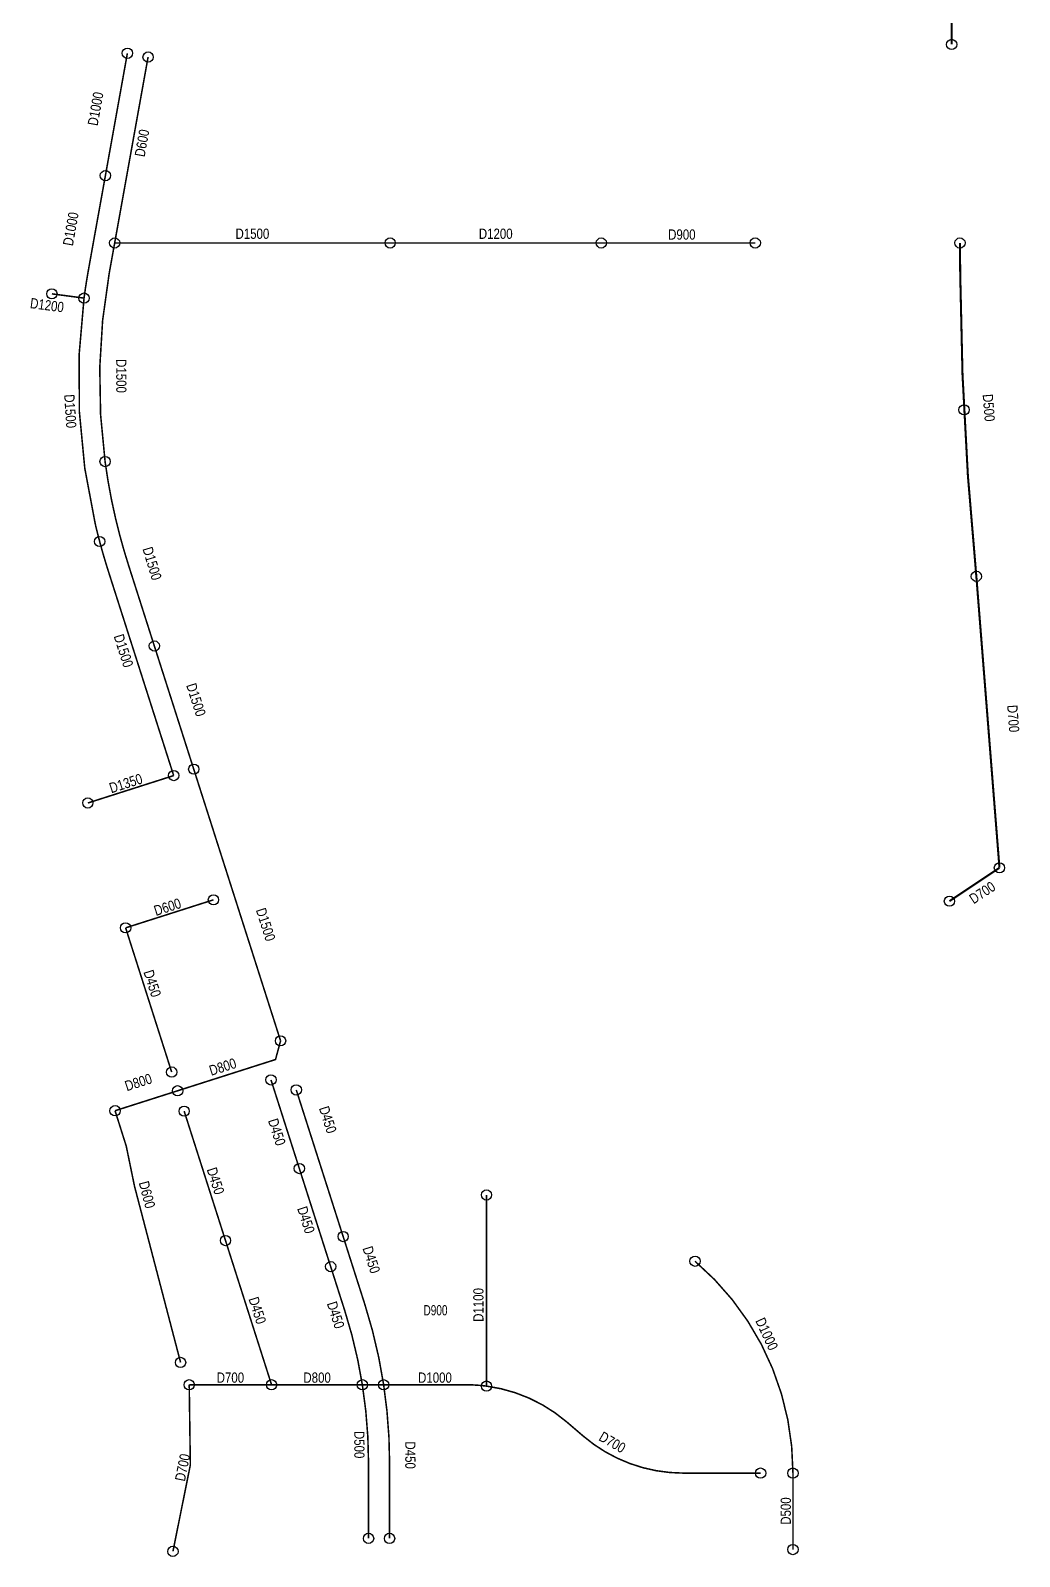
# Model space of a CAD drawing. Header units: millimetres. Extents: x 204527 to 208291, y 466565 to 471001.
# Drawn here: x 207239 to 207721, y 466565 to 467308 of the extents above; entities that cross this region are included whole.
import ezdxf
from ezdxf.enums import TextEntityAlignment as Align

# ---------------------------------------------------------------- set-up
doc = ezdxf.new("R2010")
doc.units = ezdxf.units.MM
doc.layers.add('01.우수관경', color=7, linetype='Continuous')
doc.layers.add('01.우수관로', color=6, linetype='Continuous')
doc.styles.get("Standard").update_dxf_attribs({"font": 'arial.ttf'})

msp = doc.modelspace()

# ---------------------------------------------------------------- linework, layer by layer
at = {"layer": '01.우수관경'}
for centre in [(207286.44, 467297.18), (207296.53, 467295.36), (207687.97, 467301.5), (207275.73, 467237.54), (207280.25, 467204.73), (207414.45, 467204.73), (207517.31, 467204.73), (207592.31, 467204.73), (207692.02, 467204.73), (207249.68, 467179.93), (207265.33, 467177.86), (207265.33, 467177.86), (207694, 467123.39), (207275.58, 467098.2), (207272.94, 467059.22), (207699.99, 467042.25), (207699.99, 467042.25), (207299.58, 467008.31), (207309, 466945.15), (207318.77, 466948.27), (207318.77, 466948.27), (207267.19, 466931.79), (207711.25, 466900.2), (207328.35, 466884.59), (207686.89, 466883.95), (207285.59, 466870.94), (207285.59, 466870.94), (207361.07, 466815.88), (207361.07, 466815.88), (207308.02, 466800.66), (207356.4, 466796.83), (207310.93, 466791.54), (207368.72, 466791.93), (207280.44, 466781.81), (207280.44, 466781.81), (207314.1, 466781.61), (207370.21, 466753.62), (207461.37, 466740.74), (207334.24, 466718.53), (207391.55, 466720.49), (207562.95, 466708.44), (207385.48, 466705.82), (207312.36, 466659.12), (207316.57, 466648.24), (207356.68, 466648.24), (207356.68, 466648.24), (207356.68, 466648.24), (207400.9, 466648.24), (207400.9, 466648.24), (207400.9, 466648.24), (207411.28, 466648.24), (207411.28, 466648.24), (207411.28, 466648.24), (207461.37, 466647.6), (207594.91, 466605.19), (207610.66, 466605.19), (207610.66, 466605.19), (207403.92, 466573.4), (207414.17, 466573.38), (207308.64, 466567.06), (207610.66, 466567.93)]:
    msp.add_circle(centre, 2.5, dxfattribs=at)
at = {"layer": '01.우수관로', "color": 6}
for points, const_width in [([(207687.97, 467486.65), (207687.97, 467301.5)], 1), ([(207286.44, 467297.18), (207275.73, 467237.54)], 0.75), ([(207280.25, 467204.73), (207414.45, 467204.73)], 0.75), ([(207414.45, 467204.73), (207517.31, 467204.73)], 0.75), ([(207517.31, 467204.73), (207592.31, 467204.73)], 0.75), ([(207249.68, 467179.93), (207265.33, 467177.86)], 0.75), ([(207711.25, 466900.2), (207699.99, 467042.25)], 1), ([(207299.58, 467008.31), (207318.77, 466948.27)], 0.75), ([(207318.77, 466948.27), (207361.07, 466815.88)], 0.75), ([(207267.19, 466931.79), (207309, 466945.15)], 0.75), ([(207711.25, 466900.2), (207686.89, 466883.95)], 1), ([(207328.35, 466884.59), (207285.59, 466870.94)], 0.75), ([(207285.59, 466870.94), (207308.02, 466800.66)], 0.75), ([(207310.93, 466791.54), (207358.6, 466806.76), (207361.07, 466815.88)], 0.75), ([(207310.93, 466791.54), (207280.44, 466781.81)], 0.75), ([(207370.21, 466753.62), (207356.4, 466796.83)], 0.75), ([(207391.55, 466720.49), (207368.72, 466791.93)], 0.75), ([(207312.36, 466659.12), (207306.68, 466680.84), (207293.71, 466730.48), (207289.92, 466744.99), (207285.89, 466764.57), (207280.44, 466781.81)], 0.75), ([(207314.1, 466781.61), (207334.24, 466718.53)], 0.75), ([(207385.48, 466705.82), (207379.63, 466724.13), (207379.63, 466724.13), (207370.21, 466753.62)], 0.75), ([(207461.37, 466740.74), (207461.37, 466647.6)], 0.75), ([(207334.24, 466718.53), (207356.68, 466648.24)], 0.75), ([(207308.64, 466567.06), (207317.11, 466609.16), (207316.57, 466648.24)], 0.75), ([(207316.57, 466648.24), (207356.68, 466648.24)], 0.75), ([(207356.68, 466648.24), (207400.9, 466648.24)], 0.75), ([(207400.9, 466648.24), (207411.28, 466648.24)], 0.75), ([(207610.66, 466605.19), (207610.66, 466567.93)], 0.75)]:
    msp.add_lwpolyline(points, dxfattribs=dict(at, const_width=const_width))
msp.add_lwpolyline([(207296.53, 467295.36, 0.75, 0.75, 0), (207291.22, 467265.84, 0.75, 0.75, 0), (207280.25, 467204.73, 0, 0, 0)], format="xyseb", dxfattribs=at)
for points, const_width in [([(207275.73, 467237.54), (207269.99, 467205.64), (207267.48, 467191.65, 0.011442), (207265.33, 467177.86)], 0.75), ([(207280.25, 467204.73), (207277.57, 467189.84, 0.078189), (207275.58, 467098.2, 0.078189)], 0.75), ([(207692.02, 467204.73), (207692.13, 467189.86, 0.022852), (207699.99, 467042.25, 0.022852)], 1), ([(207265.33, 467177.86, 0.091131), (207270.82, 467067.68), (207270.82, 467067.68, 0.007146), (207272.94, 467059.22, 0.007146)], 0.75), ([(207275.58, 467098.2, 0.024296), (207280.79, 467070.03), (207280.79, 467070.03, 0.019441), (207286.92, 467047.95), (207299.58, 467008.31)], 0.75), ([(207272.94, 467059.22, 0.012294), (207277.15, 467044.83), (207309, 466945.15)], 0.75), ([(207411.28, 466648.24, 0.039674), (207402.06, 466687.6), (207391.55, 466720.49)], 0.75), ([(207400.9, 466648.24, 0.038082), (207392.3, 466684.48), (207385.48, 466705.82)], 0.75), ([(207610.66, 466605.19), (207610.66, 466605.23, 0.21992), (207562.95, 466708.44)], 0.75), ([(207400.9, 466648.24, -0.039279), (207403.92, 466609.94), (207403.92, 466578.89), (207403.92, 466573.4)], 0.75), ([(207411.28, 466648.24), (207429.08, 466648.24), (207451.59, 466648.24, -0.032681), (207461.37, 466647.6, -0.023222)], 0.75), ([(207411.28, 466648.24, -0.037687), (207414.17, 466609.94), (207414.17, 466578.89), (207414.17, 466573.38)], 0.75), ([(207461.37, 466647.6, -0.145691), (207500.44, 466630.15), (207508.44, 466623.29, 0.179225), (207557.29, 466605.19), (207586.55, 466605.19), (207594.91, 466605.19)], 0.75)]:
    msp.add_lwpolyline(points, format="xyb", dxfattribs=dict(at, const_width=const_width))

# ---------------------------------------------------------------- texts
at = {"layer": '01.우수관경', "width": 0.8}
for s, rotation, p in [('D1000', 79.8156, (207273.39, 467269.68)), ('D600', 79.8156, (207296.02, 467252.98)), ('D1000', 79.8156, (207261.32, 467211.13)), ('D1200', 352.43773, (207246.97, 467171.94)), ('D1500', 270.07334, (207280.99, 467139.89)), ('D1500', 273.67064, (207256.16, 467122.59)), ('D500', 274.38481, (207703.57, 467124.23)), ('D1500', 286.75234, (207296.12, 467047.79)), ('D1500', 287.72087, (207282.21, 467005.24)), ('D1500', 287.72087, (207317.53, 466981.34)), ('D700', 274.38481, (207715.49, 466972.74)), ('D1350', 17.72087, (207286.46, 466939)), ('D700', 33.43691, (207704.26, 466886.03)), ('D600', 17.70403, (207306.73, 466878.74)), ('D1500', 287.72087, (207351.47, 466871.8)), ('D450', 287.70403, (207296.24, 466843.08)), ('D800', 17.70403, (207333.64, 466800.83)), ('D800', 17.70403, (207292.55, 466793.31)), ('D450', 287.72087, (207381.73, 466776.68)), ('D450', 287.72087, (207356.91, 466770.67)), ('D450', 287.70403, (207327.06, 466746.83)), ('D600', 284.64278, (207293.63, 466740.26)), ('D450', 287.72087, (207371.11, 466727.83)), ('D450', 287.72087, (207402.95, 466708.42)), ('D1100', 90, (207459.92, 466687.17)), ('D450', 287.70403, (207347.42, 466683.72)), ('D450', 287.72087, (207385.57, 466681.5)), ('D1000', 294.75248, (207595.66, 466671.97)), ('D500', 270.07581, (207396.95, 466619.06)), ('D450', 270.07146, (207421.79, 466613.94)), ('D700', 329.93358, (207521.45, 466618.08)), ('D700', 78.62062, (207315.75, 466607.46)), ('D500', 90, (207609.66, 466586.71))]:
    msp.add_text(s, height=5, rotation=rotation, dxfattribs=at).set_placement(p, align=Align.CENTER)
for s, p in [('D1500', (207347.35, 467206.73)), ('D1200', (207465.88, 467206.73)), ('D900', (207556.54, 467206.35)), ('D700', (207336.62, 466649.24)), ('D800', (207378.86, 466649.24)), ('D1000', (207436.27, 466649.24))]:
    msp.add_text(s, height=5, dxfattribs=at).set_placement(p, align=Align.CENTER)
at = {"layer": '01.우수관경', "width": 0.7}
msp.add_text('D900', height=5, dxfattribs=at).set_placement((207436.53, 466680.58), align=Align.BOTTOM_CENTER)

doc.saveas('drawing.dxf')
